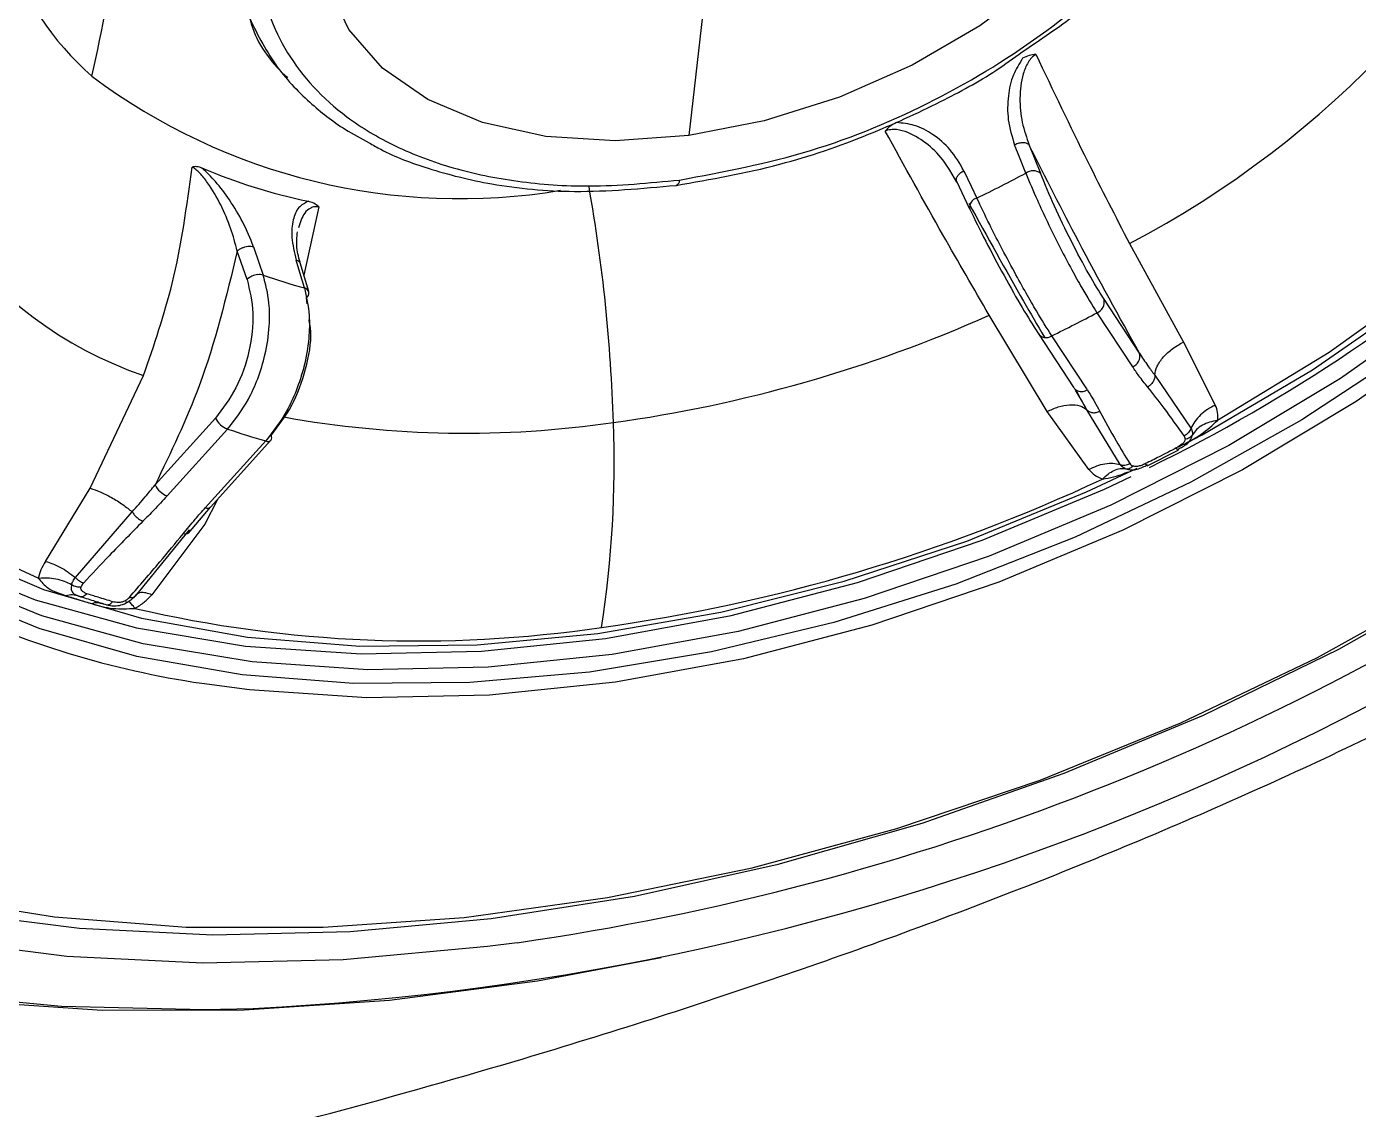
# Model space of a CAD drawing. Extents: x 939 to 1039, y 781 to 934.
# Drawn here: x 1008.019 to 1009.361, y 873.248 to 874.34 of the extents above; entities that cross this region are included whole.
import ezdxf

# ---------------------------------------------------------------- set-up
doc = ezdxf.new("R2010")
doc.units = 0
doc.header["$MEASUREMENT"] = 0
doc.layers.add('1', color=4, linetype='Continuous')

# ---------------------------------------------------------------- blocks, each defined once
blk = doc.blocks.new('Envoy')
at = {"layer": '1', "color": 3, "linetype": 'Continuous', "lineweight": 25}
for p, q in [((70.0464, 75.1765), (70.0326, 75.0557)), ((70.3757, 75.0461), (70.387, 75.0177)), ((70.3029, 75.0089), (70.2956, 75.0207)), ((70.3024, 75.0099), (70.3156, 74.9819)), ((69.6599, 74.9839), (69.6449, 74.9149)), ((70.4768, 74.9468), (70.531, 74.8475)), ((69.5876, 74.9107), (69.5777, 74.9393)), ((69.6498, 74.8984), (69.6411, 74.9273)), ((69.6481, 74.8861), (69.6474, 74.892)), ((70.4869, 74.8362), (70.4511, 74.8907)), ((70.444, 74.8771), (70.4799, 74.8226)), ((70.3937, 74.7775), (70.3354, 74.8747)), ((70.385, 74.8558), (70.4208, 74.8013)), ((70.4343, 74.7993), (70.3984, 74.8538)), ((70.531, 74.8475), (70.5632, 74.784)), ((69.4296, 74.7002), (69.4834, 74.8139)), ((70.5022, 74.8142), (70.5387, 74.7606)), ((70.4228, 74.7993), (70.4264, 74.7923)), ((69.5557, 74.7709), (69.4949, 74.7035)), ((70.4359, 74.7191), (70.3937, 74.7775)), ((70.4673, 74.7242), (70.4338, 74.7793)), ((69.5072, 74.6925), (69.568, 74.7599)), ((69.6064, 74.7479), (69.5455, 74.6805)), ((69.5508, 74.681), (69.6116, 74.7485)), ((70.4947, 74.7229), (70.5257, 74.7387)), ((69.3846, 74.6264), (69.4296, 74.7002)), ((69.5577, 74.6887), (69.5452, 74.664)), ((69.4146, 74.6103), (69.4719, 74.6764)), ((69.5285, 74.6549), (69.5507, 74.681)), ((69.5452, 74.664), (69.4917, 74.5928)), ((69.5294, 74.6583), (69.4747, 74.5914)), ((69.4139, 74.5935), (69.4144, 74.5935)), ((69.4397, 74.5845), (69.4443, 74.5833))]:
    blk.add_line(p, q, dxfattribs=at)
at = {"layer": '1', "color": 3, "linetype": 'Continuous', "lineweight": 25, "flags": 128}
for points in [[(69.2622, 74.1913), (69.4006, 74.178), (69.5445, 74.1748), (69.5938, 74.1759)], [(69.8598, 74.2421), (69.8297, 74.2381), (69.6846, 74.2248), (69.5429, 74.2215), (69.4059, 74.2282), (69.2746, 74.2448)], [(70.7559, 74.8385), (70.6505, 74.7691), (70.5387, 74.7063), (70.422, 74.651), (70.3016, 74.6036), (70.179, 74.5649), (70.0556, 74.5352), (69.9328, 74.5149), (69.8122, 74.5043), (69.695, 74.5033), (69.5828, 74.5122), (69.4767, 74.5307), (69.3781, 74.5587), (69.2881, 74.5958)], [(70.0326, 75.0557), (69.9584, 75.0504), (69.8885, 75.0549), (69.8249, 75.0689), (69.7696, 75.0921), (69.7242, 75.1237), (69.6902, 75.1628), (69.6686, 75.2081), (69.66, 75.2584), (69.6647, 75.3121), (69.6826, 75.3676), (69.713, 75.4231), (69.7552, 75.4769), (69.8077, 75.5276), (69.8691, 75.5734), (69.9374, 75.6131), (70.0106, 75.6453), (70.0864, 75.6692), (70.1625, 75.684)], [(70.1625, 75.684), (70.2367, 75.6893), (70.3066, 75.6848), (70.3702, 75.6708), (70.4255, 75.6476), (70.4709, 75.616), (70.5049, 75.5769), (70.5265, 75.5315), (70.5351, 75.4812), (70.5304, 75.4276), (70.5125, 75.3721), (70.4821, 75.3166), (70.4399, 75.2627), (70.3874, 75.2121), (70.326, 75.1663), (70.2577, 75.1266), (70.1846, 75.0944), (70.1088, 75.0705), (70.0326, 75.0557)], [(70.5344, 74.7459), (70.55, 74.7542), (70.661, 74.8194), (70.765, 74.8913), (70.8606, 74.9691), (70.9468, 75.0516), (71.0224, 75.138), (71.0865, 75.227), (71.1382, 75.3176), (71.1769, 75.4086), (71.2022, 75.4989)], [(71.179, 75.4482), (71.1458, 75.3549), (71.0984, 75.2616), (71.0375, 75.1694), (70.9639, 75.0796), (70.8787, 74.9935), (70.783, 74.9123), (70.6781, 74.8369), (70.5655, 74.7685)], [(69.2904, 74.2729), (69.4188, 74.2566), (69.553, 74.2501), (69.6916, 74.2533), (69.8337, 74.2664), (69.9779, 74.2891), (70.1229, 74.3213), (70.2677, 74.3627), (70.4109, 74.4129), (70.5513, 74.4716), (70.6878, 74.5381), (70.8191, 74.6121)], [(69.3772, 74.6096), (69.287, 74.6509), (69.208, 74.7016), (69.1412, 74.7611), (69.0875, 74.8287), (69.0476, 74.9032), (69.0222, 74.9839), (69.0116, 75.0695), (69.0158, 75.1589)], [(70.3723, 75.0179), (70.3659, 75.0338), (70.361, 75.0463)], [(70.3099, 75.0202), (70.3172, 75.0048), (70.3229, 74.9927)], [(70.8913, 74.9654), (70.7946, 74.8852), (70.6893, 74.8109), (70.5767, 74.7433), (70.4581, 74.6833), (70.3352, 74.6317), (70.2094, 74.589), (70.0823, 74.5559), (69.9555, 74.5327), (69.8306, 74.5197), (69.7092, 74.5172), (69.5929, 74.5251), (69.4829, 74.5433), (69.3809, 74.5716), (69.2879, 74.6097)], [(70.9106, 74.9448), (70.8123, 74.8633), (70.7052, 74.7877), (70.5906, 74.7189), (70.47, 74.6579), (70.345, 74.6054), (70.217, 74.562), (70.0878, 74.5283), (69.9588, 74.5047), (69.8318, 74.4915), (69.7084, 74.4889), (69.59, 74.4969), (69.542, 74.5035)], [(69.5941, 74.9437), (69.5996, 74.9277), (69.6039, 74.9151)], [(69.6454, 74.9021), (69.6407, 74.9178), (69.637, 74.9302)], [(69.0752, 74.3435), (69.1479, 74.3187), (69.267, 74.2884), (69.3935, 74.2681), (69.5264, 74.2578), (69.6644, 74.2576), (69.8062, 74.2676), (69.9507, 74.2877), (70.0965, 74.3176), (70.2423, 74.3572), (70.3867, 74.406), (70.5285, 74.4636), (70.6663, 74.5295), (70.7989, 74.6031), (70.9252, 74.6837), (71.0439, 74.7706), (71.1541, 74.863)], [(69.1056, 74.7818), (69.145, 74.7396), (69.2133, 74.6838), (69.2928, 74.6364), (69.3825, 74.598), (69.4813, 74.5691), (69.588, 74.5501), (69.7011, 74.5411), (69.8193, 74.5423), (69.9411, 74.5537), (70.065, 74.5752), (70.1894, 74.6064), (70.3127, 74.647), (70.4334, 74.6965), (70.4846, 74.7205)], [(69.2812, 74.6257), (69.3741, 74.5877), (69.4762, 74.5594), (69.5861, 74.5411), (69.7025, 74.5333), (69.8239, 74.5358), (69.9487, 74.5488), (70.0755, 74.572), (70.2026, 74.6051), (70.3284, 74.6478), (70.4514, 74.6994), (70.4784, 74.7122)], [(68.5651, 74.4909), (68.6309, 74.4326), (68.7201, 74.3695), (68.8195, 74.3145), (68.9285, 74.2681), (69.0461, 74.2307), (69.1715, 74.2024), (69.3037, 74.1835), (69.4417, 74.1741), (69.5846, 74.1744), (69.7311, 74.1843), (69.8801, 74.2037), (70.0049, 74.227)]]:
    blk.add_lwpolyline(points, dxfattribs=at)
at = {"layer": '1', "color": 3, "linetype": 'Continuous', "lineweight": 25}
for centre, radius, start, end in [((70.0075, 75.8383), 1.0075, 297.7653, 336.0592), ((67.5126, 75.55), 1.9672, 347.2386, 351.5274), ((69.6334, 75.345), 0.3058, 198.8204, 228.6193), ((69.6143, 75.1964), 0.4043, 180.2696, 251.1086), ((69.8018, 75.6102), 0.6181, 233.1634, 279.4777), ((69.7666, 75.552), 0.5746, 246.9987, 258.1975), ((70.0178, 75.0107), 0.00559, 292.2201, 2.2365), ((69.8044, 76.0706), 1.1961, 295.6894, 298.3453), ((70.3795, 75.0077), 0.0125, 53.1486, 125.32), ((68.3036, 74.7156), 1.6539, 1.7626, 10.0406), ((70.3251, 74.9835), 0.00944, 103.7626, 192.8229), ((69.7329, 76.2779), 1.7341, 296.144, 311.6131), ((69.6004, 74.8965), 0.0192, 96.3084, 131.8404), ((69.6001, 74.9022), 0.0134, 73.5546, 97.8214), ((69.7985, 75.4632), 0.5816, 250.4505, 254.741), ((69.6444, 74.8967), 0.00553, 302.7598, 78.9915), ((70.4396, 74.888), 0.0118, 292.187, 13.1957), ((69.7926, 76.0982), 1.384, 295.9577, 298.0786), ((69.7648, 76.1547), 1.4015, 277.8707, 294.0265), ((69.4602, 76.8891), 2.7165, 272.8199, 311.4168), ((70.3928, 74.862), 0.00991, 212.3741, 304.154), ((70.4754, 74.8335), 0.0118, 292.1828, 13.1999), ((70.4268, 74.8052), 0.00714, 213.3202, 235.8623), ((70.4285, 74.8091), 0.0114, 239.7816, 300.4061), ((69.5756, 74.7808), 0.0222, 206.3084, 249.9706), ((69.8078, 75.7919), 1.0362, 259.8159, 278.2622), ((69.7876, 75.3931), 0.6702, 250.8773, 254.3178), ((68.8834, 74.7247), 1.0741, 351.178, 2.231), ((69.6086, 74.7512), 0.0039, 236.5889, 34.7402), ((69.5147, 74.7133), 0.0221, 206.2872, 249.9797), ((69.7033, 76.3021), 1.7588, 277.8921, 295.1074), ((69.5477, 74.6848), 0.00485, 243.257, 308.6724), ((69.4887, 76.8206), 2.6051, 278.1899, 304.6381), ((69.6811, 75.434), 0.9408, 244.7577, 261.4991), ((69.76, 75.8051), 1.2588, 256.8977, 278.4432)]:
    blk.add_arc(centre, radius, start, end, dxfattribs=at)
for points, knots in [([(66.6262, 72.5309), (66.5701, 72.5463), (66.4564, 72.5774), (66.2948, 72.6384), (66.1568, 72.7091), (66.0452, 72.7879), (65.9583, 72.8705), (65.8866, 72.9643), (65.8247, 73.0779), (65.778, 73.2093), (65.7501, 73.3556), (65.742, 73.527), (65.7614, 73.7221), (65.8186, 73.977), (65.9155, 74.2613), (66.0537, 74.5718), (66.2158, 74.87), (66.402, 75.1595), (66.6303, 75.4666), (66.9073, 75.7913), (67.2353, 76.1311), (67.5869, 76.4602), (67.9971, 76.8118), (68.468, 77.1783), (69.0021, 77.5554), (69.375, 77.7851), (69.5608, 77.8995)], [0, 0, 0, 0, 0.02357, 0.047789, 0.072028, 0.090078, 0.108114, 0.126248, 0.144467, 0.168683, 0.192459, 0.216157, 0.251224, 0.285538, 0.338319, 0.389177, 0.43865, 0.486759, 0.53426, 0.593843, 0.653233, 0.712358, 0.770924, 0.848487, 0.924526, 1, 1, 1, 1]), ([(69.9601, 77.542), (69.8316, 77.4667), (69.5764, 77.317), (69.2069, 77.0811), (68.8526, 76.8375), (68.5182, 76.5847), (68.2071, 76.3229), (67.9231, 76.0526), (67.6684, 75.7745), (67.4703, 75.5229), (67.3203, 75.3021), (67.2094, 75.1146), (67.1186, 74.9312), (67.0509, 74.7549), (67.0096, 74.5908), (66.9971, 74.4529), (67.0064, 74.3411), (67.029, 74.2519), (67.0654, 74.1722), (67.1149, 74.1017), (67.1778, 74.0392), (67.2549, 73.9844), (67.3461, 73.937), (67.4168, 73.9132), (67.4526, 73.9011)], [0, 0, 0, 0, 0.0737809, 0.1466511, 0.2189728, 0.290532, 0.3608597, 0.430598, 0.4996915, 0.5681536, 0.6128773, 0.6569488, 0.7003361, 0.7414252, 0.7805101, 0.8164254, 0.8413012, 0.864959, 0.8872936, 0.9092255, 0.9308554, 0.9529459, 0.9761198, 1, 1, 1, 1]), ([(68.295, 73.8382), (68.4206, 73.8483), (68.675, 73.8687), (69.0658, 73.9308), (69.4618, 74.0134), (69.8126, 74.1067), (70.1143, 74.2025), (70.3653, 74.2938), (70.6065, 74.3947), (70.8361, 74.5057), (71.0512, 74.6273), (71.2506, 74.7603), (71.4334, 74.9057), (71.5995, 75.0641), (71.7483, 75.2349), (71.8796, 75.4151), (71.995, 75.6026), (72.1145, 75.8307), (72.2298, 76.0988), (72.3339, 76.4045), (72.4171, 76.7127), (72.4562, 76.9175), (72.4759, 77.0208)], [0, 0, 0, 0, 0.06198, 0.125532, 0.189055, 0.252676, 0.29439, 0.335211, 0.375472, 0.414342, 0.452378, 0.489894, 0.527105, 0.565155, 0.604746, 0.645248, 0.686453, 0.729091, 0.795518, 0.862719, 0.930803, 1, 1, 1, 1]), ([(67.574, 72.3435), (67.6998, 72.3352), (67.9455, 72.319), (68.3107, 72.3446), (68.6665, 72.3954), (69.0173, 72.4698), (69.3643, 72.5625), (69.7099, 72.6715), (70.0561, 72.7971), (70.4023, 72.9416), (70.7472, 73.1106), (71.0863, 73.308), (71.417, 73.5334), (71.7343, 73.7806), (72.0321, 74.0431), (72.3026, 74.3158), (72.5408, 74.5923), (72.7455, 74.8654), (72.9193, 75.1309), (73.0917, 75.4312), (73.2547, 75.7676), (73.4, 76.1406), (73.5145, 76.509), (73.567, 76.7537), (73.5933, 76.876)], [0, 0, 0, 0, 0.0434658, 0.0849386, 0.1261392, 0.167159, 0.2077345, 0.2483827, 0.2895204, 0.3310139, 0.3727553, 0.415606, 0.4589695, 0.5032208, 0.5480461, 0.5926057, 0.6370161, 0.6807059, 0.7224007, 0.7629431, 0.8234331, 0.8827806, 0.9414274, 1, 1, 1, 1]), ([(70.0234, 75.0109), (70.0675, 75.0192), (70.1548, 75.0355), (70.2826, 75.0891), (70.3966, 75.1592), (70.4908, 75.2437), (70.5589, 75.3364), (70.5964, 75.4313), (70.6008, 75.5222), (70.5719, 75.6029), (70.5195, 75.6596), (70.4591, 75.6958), (70.401, 75.7178), (70.3352, 75.7313), (70.2588, 75.737), (70.2024, 75.7316), (70.1717, 75.7287)], [0, 0, 0, 0, 0.084323, 0.166563, 0.248778, 0.330961, 0.413113, 0.495267, 0.577423, 0.659581, 0.741761, 0.791173, 0.840599, 0.890045, 0.940333, 1, 1, 1, 1]), ([(70.1717, 75.7287), (70.1275, 75.7204), (70.0403, 75.7041), (69.9125, 75.6505), (69.7985, 75.5804), (69.7043, 75.4959), (69.6362, 75.4032), (69.5987, 75.3083), (69.5943, 75.2174), (69.6232, 75.1367), (69.6756, 75.08), (69.736, 75.0438), (69.7941, 75.0218), (69.8599, 75.0083), (69.9363, 75.0026), (69.9927, 75.008), (70.0234, 75.0109)], [0, 0, 0, 0, 0.084322, 0.166561, 0.248778, 0.33096, 0.413114, 0.495267, 0.577424, 0.659581, 0.741762, 0.791174, 0.840598, 0.890045, 0.940334, 1, 1, 1, 1]), ([(70.3687, 75.1401), (70.3872, 75.1525), (70.4335, 75.1837), (70.4954, 75.2432), (70.5533, 75.3156), (70.5856, 75.3804), (70.6004, 75.4209), (70.6028, 75.4355), (70.6029, 75.4366)], [0, 0, 0, 0, 0.15206, 0.381184, 0.617579, 0.861742, 0.990173, 1, 1, 1, 1]), ([(69.5887, 75.177), (69.5971, 75.1598), (69.6128, 75.1276), (69.6482, 75.0901), (69.6807, 75.0645), (69.7025, 75.0528), (69.7106, 75.0485)], [0, 0, 0, 0, 0.325475, 0.610543, 0.855177, 1, 1, 1, 1]), ([(69.5903, 75.1738), (69.5904, 75.1733), (69.5956, 75.1523), (69.6091, 75.132), (69.6268, 75.1155), (69.6284, 75.114)], [0, 0, 0, 0, 0.0217953, 0.9140884, 1, 1, 1, 1]), ([(70.0199, 75.0055), (70.0548, 75.0116), (70.1198, 75.0229), (70.2099, 75.0538), (70.2822, 75.0871), (70.3345, 75.1152), (70.36, 75.1337), (70.3687, 75.1401)], [0, 0, 0, 0, 0.28709, 0.534856, 0.743298, 0.912392, 1, 1, 1, 1]), ([(70.3691, 75.1336), (70.3657, 75.1282), (70.3582, 75.1161), (70.3539, 75.0945), (70.3535, 75.0703), (70.3584, 75.0546), (70.361, 75.0463)], [0, 0, 0, 0, 0.19252, 0.423604, 0.694671, 1, 1, 1, 1]), ([(70.3824, 75.1377), (70.3809, 75.1365), (70.3779, 75.1342), (70.3732, 75.1276), (70.3676, 75.1139), (70.3656, 75.0932), (70.3678, 75.0687), (70.3731, 75.0536), (70.3757, 75.0461)], [0, 0, 0, 0, 0.055236, 0.112041, 0.232227, 0.484699, 0.742737, 1, 1, 1, 1]), ([(70.3824, 75.1377), (70.3801, 75.1374), (70.3754, 75.1369), (70.3713, 75.1347), (70.3691, 75.1336)], [0, 0, 0, 0, 0.492905, 1, 1, 1, 1]), ([(70.3824, 75.1377), (70.3997, 75.1013), (70.431, 75.0355), (70.4626, 74.9742), (70.4768, 74.9468)], [0, 0, 0, 0, 0.552498, 1, 1, 1, 1]), ([(70.2419, 75.0688), (70.2398, 75.0677), (70.2355, 75.0655), (70.2322, 75.062), (70.2306, 75.0603)], [0, 0, 0, 0, 0.507021, 1, 1, 1, 1]), ([(70.3099, 75.0202), (70.3056, 75.0277), (70.2975, 75.0417), (70.2799, 75.0567), (70.2617, 75.0669), (70.2481, 75.0682), (70.2419, 75.0688)], [0, 0, 0, 0, 0.305293, 0.576388, 0.807454, 1, 1, 1, 1]), ([(70.2956, 75.0207), (70.2939, 75.0235), (70.2882, 75.0332), (70.2744, 75.0466), (70.2578, 75.0579), (70.2441, 75.0618), (70.2362, 75.0619), (70.2325, 75.0608), (70.2306, 75.0603)], [0, 0, 0, 0, 0.125595, 0.429381, 0.726598, 0.868108, 0.934969, 1, 1, 1, 1]), ([(70.3354, 74.8747), (70.3199, 74.9014), (70.2851, 74.9611), (70.25, 75.025), (70.2306, 75.0603)], [0, 0, 0, 0, 0.4475106, 1, 1, 1, 1]), ([(69.7106, 75.0485), (69.7144, 75.0462), (69.7324, 75.0358), (69.7728, 75.0207), (69.8371, 75.0047), (69.9207, 74.9965), (69.9853, 75.0024), (70.0199, 75.0055)], [0, 0, 0, 0, 0.04938, 0.229367, 0.447897, 0.704822, 1, 1, 1, 1]), ([(70.3757, 75.0461), (70.3754, 75.0464), (70.3748, 75.0471), (70.3734, 75.0478), (70.3717, 75.0483), (70.3698, 75.0485), (70.3676, 75.0484), (70.3654, 75.048), (70.3631, 75.0473), (70.3617, 75.0466), (70.361, 75.0463)], [0, 0, 0, 0, 0.1250171, 0.249983, 0.3750449, 0.4999455, 0.6249496, 0.7499479, 0.8749898, 1, 1, 1, 1]), ([(70.4869, 74.8362), (70.4665, 74.873), (70.43, 74.9386), (70.3923, 75.0132), (70.3757, 75.0461)], [0, 0, 0, 0, 0.559795, 1, 1, 1, 1]), ([(69.4834, 74.8139), (69.4939, 74.8447), (69.5174, 74.9133), (69.5269, 74.9846), (69.5322, 75.024)], [0, 0, 0, 0, 0.44751, 1, 1, 1, 1]), ([(69.5421, 75.023), (69.5404, 75.0236), (69.5371, 75.0248), (69.5338, 75.0242), (69.5322, 75.024)], [0, 0, 0, 0, 0.507022, 1, 1, 1, 1]), ([(69.5777, 74.9393), (69.5757, 74.947), (69.5717, 74.9622), (69.5616, 74.9856), (69.5508, 75.0047), (69.5416, 75.0164), (69.5361, 75.0216), (69.5335, 75.0232), (69.5322, 75.024)], [0, 0, 0, 0, 0.257267, 0.515317, 0.767789, 0.887982, 0.944766, 1, 1, 1, 1]), ([(69.5941, 74.9437), (69.5908, 74.9519), (69.5846, 74.9674), (69.571, 74.9898), (69.557, 75.0089), (69.5467, 75.0186), (69.5421, 75.023)], [0, 0, 0, 0, 0.305299, 0.576384, 0.807471, 1, 1, 1, 1]), ([(70.3029, 75.0089), (70.3027, 75.0093), (70.3023, 75.0101), (70.3022, 75.0115), (70.3025, 75.013), (70.3033, 75.0146), (70.3045, 75.0162), (70.306, 75.0177), (70.3078, 75.0191), (70.3092, 75.0198), (70.3099, 75.0202)], [0, 0, 0, 0, 0.125054, 0.250036, 0.374998, 0.50005, 0.625056, 0.750064, 0.874957, 1, 1, 1, 1]), ([(70.3723, 75.0179), (70.376, 75.0089), (70.3824, 74.9934), (70.3946, 74.9672), (70.4065, 74.9431), (70.4183, 74.9207), (70.4312, 74.8974), (70.4391, 74.8849), (70.444, 74.8771)], [0, 0, 0, 0, 0.189185, 0.329346, 0.499668, 0.644708, 0.776578, 1, 1, 1, 1]), ([(70.4511, 74.8907), (70.4461, 74.8987), (70.4361, 74.9148), (70.4181, 74.9488), (70.4005, 74.9852), (70.3915, 75.0069), (70.387, 75.0177)], [0, 0, 0, 0, 0.249646, 0.500125, 0.750526, 1, 1, 1, 1]), ([(69.6491, 74.9895), (69.6457, 74.9876), (69.6382, 74.9835), (69.6333, 74.9703), (69.6318, 74.9527), (69.6352, 74.938), (69.637, 74.9302)], [0, 0, 0, 0, 0.192529, 0.423613, 0.694683, 1, 1, 1, 1]), ([(69.6599, 74.9839), (69.6584, 74.984), (69.6553, 74.9842), (69.6502, 74.9823), (69.6435, 74.9762), (69.6411, 74.9681), (69.6395, 74.9628)], [0, 0, 0, 0, 0.119699, 0.242736, 0.503191, 1, 1, 1, 1]), ([(69.6599, 74.9839), (69.6582, 74.9852), (69.6548, 74.9879), (69.651, 74.9889), (69.6491, 74.9895)], [0, 0, 0, 0, 0.4929203, 1, 1, 1, 1]), ([(70.3148, 74.9876), (70.3335, 74.9537), (70.3596, 74.9061), (70.3841, 74.8644), (70.3911, 74.8525)], [0, 0, 0, 0, 0.713554, 1, 1, 1, 1]), ([(70.3984, 74.8538), (70.3935, 74.8617), (70.3856, 74.8741), (70.3724, 74.8972), (70.3601, 74.9193), (70.3475, 74.943), (70.3343, 74.9688), (70.3271, 74.984), (70.3229, 74.9927)], [0, 0, 0, 0, 0.223169, 0.354787, 0.499496, 0.670245, 0.8107, 1, 1, 1, 1]), ([(70.3159, 74.9814), (70.321, 74.9709), (70.3313, 74.9499), (70.3503, 74.9142), (70.3693, 74.8807), (70.3794, 74.8647), (70.3845, 74.8567)], [0, 0, 0, 0, 0.2497, 0.500187, 0.750584, 1, 1, 1, 1]), ([(69.6416, 74.9258), (69.64, 74.9315), (69.6369, 74.9428), (69.6379, 74.9534), (69.6384, 74.9586)], [0, 0, 0, 0, 0.504398, 1, 1, 1, 1]), ([(69.5777, 74.9393), (69.5784, 74.9399), (69.5798, 74.9411), (69.5825, 74.9425), (69.5855, 74.9436), (69.5874, 74.944), (69.5884, 74.9441)], [0, 0, 0, 0, 0.250005, 0.500051, 0.750047, 1, 1, 1, 1]), ([(69.5884, 74.9441), (69.5895, 74.9442), (69.5916, 74.9443), (69.5932, 74.9439), (69.5941, 74.9437)], [0, 0, 0, 0, 0.5000648, 1, 1, 1, 1]), ([(69.5777, 74.9393), (69.5667, 74.8933), (69.5468, 74.811), (69.5108, 74.7364), (69.4949, 74.7035)], [0, 0, 0, 0, 0.559799, 1, 1, 1, 1]), ([(69.6414, 74.9265), (69.6413, 74.9268), (69.641, 74.9276), (69.6401, 74.9286), (69.6388, 74.9296), (69.6376, 74.93), (69.637, 74.9302)], [0, 0, 0, 0, 0.1898046, 0.4599215, 0.7298853, 1, 1, 1, 1]), ([(69.5876, 74.9107), (69.5902, 74.8997), (69.5955, 74.8775), (69.5909, 74.8381), (69.5778, 74.8), (69.5631, 74.7806), (69.5557, 74.7709)], [0, 0, 0, 0, 0.249694, 0.500179, 0.750573, 1, 1, 1, 1]), ([(69.568, 74.7599), (69.5754, 74.7694), (69.5872, 74.7845), (69.599, 74.811), (69.6067, 74.8361), (69.6105, 74.8622), (69.6104, 74.8901), (69.6063, 74.906), (69.6039, 74.9151)], [0, 0, 0, 0, 0.223171, 0.354786, 0.499484, 0.670251, 0.810708, 1, 1, 1, 1]), ([(69.6454, 74.9021), (69.6474, 74.8931), (69.6509, 74.8774), (69.6502, 74.8499), (69.6459, 74.8239), (69.6377, 74.799), (69.6256, 74.7725), (69.6138, 74.7574), (69.6064, 74.7479)], [0, 0, 0, 0, 0.189172, 0.329345, 0.499673, 0.644706, 0.776574, 1, 1, 1, 1]), ([(69.6118, 74.7534), (69.6192, 74.763), (69.6341, 74.7824), (69.6476, 74.8202), (69.6533, 74.8511), (69.6508, 74.866), (69.6502, 74.8698)], [0, 0, 0, 0, 0.2988233, 0.5986558, 0.8984194, 1, 1, 1, 1]), ([(70.4869, 74.8362), (70.4896, 74.832), (70.4945, 74.8245), (70.4998, 74.8173), (70.5022, 74.8142)], [0, 0, 0, 0, 0.558503, 1, 1, 1, 1]), ([(70.5022, 74.8142), (70.5027, 74.8171), (70.5039, 74.8231), (70.5106, 74.8327), (70.5199, 74.8413), (70.5274, 74.8455), (70.531, 74.8475)], [0, 0, 0, 0, 0.250696, 0.510521, 0.764609, 1, 1, 1, 1]), ([(70.495, 74.8023), (70.492, 74.806), (70.4867, 74.8126), (70.482, 74.8196), (70.4799, 74.8226)], [0, 0, 0, 0, 0.5600226, 1, 1, 1, 1]), ([(70.5022, 74.8142), (70.5022, 74.8131), (70.5021, 74.8109), (70.5006, 74.8075), (70.4982, 74.8044), (70.496, 74.803), (70.495, 74.8023)], [0, 0, 0, 0, 0.24314, 0.49999, 0.75691, 1, 1, 1, 1]), ([(70.4338, 74.7793), (70.4314, 74.7836), (70.4277, 74.7903), (70.4236, 74.7969), (70.4222, 74.7992)], [0, 0, 0, 0, 0.6476296, 1, 1, 1, 1]), ([(70.4343, 74.7993), (70.4367, 74.7954), (70.4412, 74.7883), (70.4451, 74.7809), (70.4468, 74.7777)], [0, 0, 0, 0, 0.559964, 1, 1, 1, 1]), ([(70.5319, 74.753), (70.5253, 74.7623), (70.5134, 74.779), (70.5006, 74.7952), (70.495, 74.8023)], [0, 0, 0, 0, 0.559987, 1, 1, 1, 1]), ([(70.3937, 74.7775), (70.3974, 74.7792), (70.4051, 74.7828), (70.4168, 74.7848), (70.4272, 74.784), (70.4316, 74.7808), (70.4338, 74.7793)], [0, 0, 0, 0, 0.23539, 0.489467, 0.749306, 1, 1, 1, 1]), ([(70.5632, 74.784), (70.5605, 74.7827), (70.5552, 74.7799), (70.5482, 74.7742), (70.5424, 74.7677), (70.5399, 74.763), (70.5387, 74.7606)], [0, 0, 0, 0, 0.243514, 0.495785, 0.750212, 1, 1, 1, 1]), ([(70.5655, 74.7685), (70.5657, 74.7713), (70.5662, 74.7767), (70.5642, 74.7816), (70.5632, 74.784)], [0, 0, 0, 0, 0.504246, 1, 1, 1, 1]), ([(70.4338, 74.7793), (70.4345, 74.7786), (70.4361, 74.7772), (70.4394, 74.7763), (70.4432, 74.7763), (70.4456, 74.7773), (70.4468, 74.7777)], [0, 0, 0, 0, 0.243092, 0.499926, 0.756812, 1, 1, 1, 1]), ([(70.4468, 74.7777), (70.4522, 74.7677), (70.4618, 74.7499), (70.4724, 74.7326), (70.477, 74.725)], [0, 0, 0, 0, 0.559979, 1, 1, 1, 1]), ([(70.5265, 74.742), (70.5344, 74.746), (70.5493, 74.7536), (70.5603, 74.7638), (70.5655, 74.7685)], [0, 0, 0, 0, 0.529733, 1, 1, 1, 1]), ([(70.5387, 74.7606), (70.5384, 74.7599), (70.5378, 74.7583), (70.5362, 74.7562), (70.5342, 74.7543), (70.5327, 74.7534), (70.5319, 74.753)], [0, 0, 0, 0, 0.246685, 0.500001, 0.753208, 1, 1, 1, 1]), ([(70.5387, 74.7606), (70.5392, 74.7596), (70.5402, 74.7576), (70.5401, 74.7553), (70.5401, 74.7542)], [0, 0, 0, 0, 0.502971, 1, 1, 1, 1]), ([(70.5655, 74.7685), (70.5627, 74.768), (70.5572, 74.767), (70.5501, 74.7638), (70.544, 74.7595), (70.5414, 74.7559), (70.5401, 74.7542)], [0, 0, 0, 0, 0.243965, 0.496128, 0.750325, 1, 1, 1, 1]), ([(70.5328, 74.7495), (70.5325, 74.7487), (70.532, 74.747), (70.529, 74.7437), (70.5259, 74.7419), (70.5239, 74.7408)], [0, 0, 0, 0, 0.243319, 0.515821, 1, 1, 1, 1]), ([(70.5258, 74.7396), (70.5273, 74.7404), (70.5306, 74.7421), (70.5351, 74.7451), (70.5389, 74.7492), (70.5397, 74.7524), (70.5401, 74.7542)], [0, 0, 0, 0, 0.210768, 0.445655, 0.703435, 1, 1, 1, 1]), ([(70.5328, 74.7495), (70.5328, 74.7502), (70.5328, 74.7515), (70.5322, 74.7525), (70.5319, 74.753)], [0, 0, 0, 0, 0.562716, 1, 1, 1, 1]), ([(70.5401, 74.7542), (70.5397, 74.7536), (70.539, 74.7525), (70.5372, 74.7511), (70.5352, 74.7501), (70.5336, 74.7497), (70.5328, 74.7495)], [0, 0, 0, 0, 0.247131, 0.500084, 0.753081, 1, 1, 1, 1]), ([(70.5239, 74.7408), (70.5182, 74.7378), (70.5079, 74.7325), (70.4975, 74.7273), (70.493, 74.725)], [0, 0, 0, 0, 0.559965, 1, 1, 1, 1]), ([(70.5258, 74.7396), (70.5258, 74.7393), (70.5259, 74.7387), (70.5256, 74.7387), (70.5249, 74.7393), (70.5243, 74.7403), (70.5239, 74.7408)], [0, 0, 0, 0, 0.245638, 0.500012, 0.75435, 1, 1, 1, 1]), ([(70.4359, 74.7191), (70.4385, 74.7204), (70.4438, 74.7231), (70.4521, 74.7252), (70.4602, 74.7258), (70.4649, 74.7247), (70.4673, 74.7242)], [0, 0, 0, 0, 0.24352, 0.49582, 0.750266, 1, 1, 1, 1]), ([(70.4359, 74.7191), (70.4377, 74.7171), (70.4413, 74.713), (70.4468, 74.7107), (70.4496, 74.7095)], [0, 0, 0, 0, 0.495794, 1, 1, 1, 1]), ([(70.4496, 74.7095), (70.4514, 74.7113), (70.4552, 74.7149), (70.4612, 74.7184), (70.4673, 74.7204), (70.471, 74.72), (70.4728, 74.7199)], [0, 0, 0, 0, 0.243934, 0.496129, 0.750335, 1, 1, 1, 1]), ([(70.4496, 74.7095), (70.457, 74.7108), (70.4657, 74.7124), (70.474, 74.7164), (70.4752, 74.7169)], [0, 0, 0, 0, 0.855735, 1, 1, 1, 1]), ([(70.4673, 74.7242), (70.468, 74.7239), (70.4695, 74.7235), (70.472, 74.7235), (70.4746, 74.7239), (70.4762, 74.7246), (70.477, 74.725)], [0, 0, 0, 0, 0.246882, 0.500091, 0.753534, 1, 1, 1, 1]), ([(70.4728, 74.7199), (70.4717, 74.7204), (70.4694, 74.7215), (70.468, 74.7233), (70.4673, 74.7242)], [0, 0, 0, 0, 0.494396, 1, 1, 1, 1]), ([(70.4728, 74.7199), (70.4748, 74.7193), (70.4784, 74.7183), (70.4844, 74.7192), (70.4898, 74.7213), (70.4932, 74.723), (70.4948, 74.7238)], [0, 0, 0, 0, 0.29714, 0.554886, 0.789661, 1, 1, 1, 1]), ([(70.4728, 74.7199), (70.4734, 74.7198), (70.4746, 74.7196), (70.4764, 74.7201), (70.4783, 74.7211), (70.4794, 74.7221), (70.48, 74.7226)], [0, 0, 0, 0, 0.247038, 0.499986, 0.752967, 1, 1, 1, 1]), ([(70.477, 74.725), (70.4774, 74.7244), (70.4782, 74.7235), (70.4794, 74.7229), (70.48, 74.7226)], [0, 0, 0, 0, 0.557355, 1, 1, 1, 1]), ([(70.493, 74.725), (70.4916, 74.7244), (70.489, 74.7231), (70.4852, 74.7222), (70.4821, 74.722), (70.4807, 74.7224), (70.48, 74.7226)], [0, 0, 0, 0, 0.316171, 0.605122, 0.810861, 1, 1, 1, 1]), ([(70.4948, 74.7238), (70.4948, 74.7235), (70.4949, 74.7229), (70.4946, 74.7229), (70.494, 74.7235), (70.4933, 74.7245), (70.493, 74.725)], [0, 0, 0, 0, 0.245749, 0.500035, 0.754307, 1, 1, 1, 1]), ([(69.4719, 74.6764), (69.4763, 74.6814), (69.4842, 74.6903), (69.4916, 74.6995), (69.4949, 74.7035)], [0, 0, 0, 0, 0.561446, 1, 1, 1, 1]), ([(69.4296, 74.7002), (69.4329, 74.6991), (69.4395, 74.6968), (69.4512, 74.691), (69.4627, 74.6838), (69.4689, 74.6788), (69.4719, 74.6764)], [0, 0, 0, 0, 0.235397, 0.489479, 0.749284, 1, 1, 1, 1]), ([(69.5072, 74.6925), (69.5027, 74.6877), (69.4947, 74.6791), (69.4863, 74.6706), (69.4826, 74.6669)], [0, 0, 0, 0, 0.559997, 1, 1, 1, 1]), ([(69.4719, 74.6764), (69.4726, 74.6754), (69.4739, 74.6734), (69.4767, 74.6706), (69.4798, 74.6682), (69.4817, 74.6673), (69.4826, 74.6669)], [0, 0, 0, 0, 0.243065, 0.499957, 0.756906, 1, 1, 1, 1]), ([(69.5231, 74.6542), (69.5272, 74.6591), (69.5344, 74.668), (69.5421, 74.6767), (69.5455, 74.6805)], [0, 0, 0, 0, 0.559971, 1, 1, 1, 1]), ([(69.4826, 74.6669), (69.4713, 74.6553), (69.4509, 74.6347), (69.4314, 74.6138), (69.4228, 74.6046)], [0, 0, 0, 0, 0.559997, 1, 1, 1, 1]), ([(69.469, 74.5902), (69.4793, 74.6021), (69.4978, 74.6233), (69.5154, 74.6447), (69.5231, 74.6542)], [0, 0, 0, 0, 0.560004, 1, 1, 1, 1]), ([(69.5294, 74.6583), (69.5295, 74.6576), (69.5295, 74.656), (69.5282, 74.6544), (69.5261, 74.6537), (69.5241, 74.654), (69.5231, 74.6542)], [0, 0, 0, 0, 0.243119, 0.500113, 0.756885, 1, 1, 1, 1]), ([(69.3846, 74.6264), (69.3829, 74.6236), (69.3793, 74.618), (69.3779, 74.6124), (69.3772, 74.6096)], [0, 0, 0, 0, 0.495823, 1, 1, 1, 1]), ([(69.3846, 74.6264), (69.387, 74.6257), (69.3918, 74.6243), (69.3996, 74.6206), (69.4074, 74.6159), (69.4122, 74.6121), (69.4146, 74.6103)], [0, 0, 0, 0, 0.243546, 0.49581, 0.750242, 1, 1, 1, 1]), ([(69.3772, 74.6096), (69.3774, 74.6096), (69.3778, 74.6097), (69.3781, 74.6097), (69.3783, 74.6097)], [0, 0, 0, 0, 0.558481, 1, 1, 1, 1]), ([(69.3772, 74.6096), (69.3802, 74.6059), (69.3867, 74.5981), (69.3986, 74.5941), (69.4049, 74.592)], [0, 0, 0, 0, 0.470044, 1, 1, 1, 1]), ([(69.3783, 74.6097), (69.381, 74.6099), (69.3864, 74.6102), (69.3949, 74.609), (69.4033, 74.6068), (69.4083, 74.6043), (69.4108, 74.6031)], [0, 0, 0, 0, 0.244892, 0.49713, 0.75082, 1, 1, 1, 1]), ([(69.4108, 74.6031), (69.4112, 74.6043), (69.412, 74.6067), (69.4137, 74.6091), (69.4146, 74.6103)], [0, 0, 0, 0, 0.497052, 1, 1, 1, 1]), ([(69.4146, 74.6103), (69.4152, 74.6096), (69.4165, 74.6084), (69.4186, 74.6067), (69.4208, 74.6054), (69.4222, 74.6049), (69.4228, 74.6046)], [0, 0, 0, 0, 0.2467443, 0.5000593, 0.75335, 1, 1, 1, 1]), ([(69.4108, 74.6031), (69.4105, 74.6014), (69.4099, 74.5982), (69.4116, 74.5948), (69.4144, 74.5928), (69.417, 74.5919), (69.4182, 74.5914)], [0, 0, 0, 0, 0.29653, 0.554181, 0.789156, 1, 1, 1, 1]), ([(69.4108, 74.6031), (69.4115, 74.6027), (69.413, 74.6019), (69.4155, 74.6011), (69.418, 74.6007), (69.4196, 74.6007), (69.4204, 74.6007)], [0, 0, 0, 0, 0.246911, 0.499978, 0.753031, 1, 1, 1, 1]), ([(69.4261, 74.5939), (69.425, 74.5944), (69.423, 74.5951), (69.421, 74.5969), (69.4201, 74.5988), (69.4203, 74.6001), (69.4204, 74.6007)], [0, 0, 0, 0, 0.31622, 0.604865, 0.810489, 1, 1, 1, 1]), ([(69.4228, 74.6046), (69.4222, 74.6039), (69.4212, 74.6026), (69.4207, 74.6013), (69.4204, 74.6007)], [0, 0, 0, 0, 0.5571546, 1, 1, 1, 1]), ([(69.4917, 74.5928), (69.4897, 74.5935), (69.4855, 74.5949), (69.4807, 74.5953), (69.4787, 74.5945), (69.4778, 74.5942)], [0, 0, 0, 0, 0.3520452, 0.7166436, 1, 1, 1, 1]), ([(69.4049, 74.592), (69.4073, 74.5926), (69.412, 74.5938), (69.4162, 74.5922), (69.4182, 74.5914)], [0, 0, 0, 0, 0.497246, 1, 1, 1, 1]), ([(69.4049, 74.592), (69.4097, 74.5905), (69.4183, 74.5877), (69.427, 74.5851), (69.4308, 74.5839)], [0, 0, 0, 0, 0.559829, 1, 1, 1, 1]), ([(69.4145, 74.5928), (69.4139, 74.5931), (69.4131, 74.5935), (69.4136, 74.5935), (69.4136, 74.5935)], [0, 0, 0, 0, 0.88963, 1, 1, 1, 1]), ([(69.4135, 74.5935), (69.4146, 74.5929), (69.4167, 74.5919), (69.4192, 74.5912), (69.4204, 74.5909)], [0, 0, 0, 0, 0.5125815, 1, 1, 1, 1]), ([(69.4182, 74.5914), (69.4188, 74.5912), (69.42, 74.5908), (69.4221, 74.5911), (69.4242, 74.5921), (69.4255, 74.5933), (69.4261, 74.5939)], [0, 0, 0, 0, 0.2458198, 0.5000486, 0.7544214, 1, 1, 1, 1]), ([(69.4182, 74.5914), (69.4231, 74.5899), (69.4318, 74.5872), (69.4405, 74.5845), (69.4443, 74.5833)], [0, 0, 0, 0, 0.559974, 1, 1, 1, 1]), ([(69.4521, 74.5858), (69.4473, 74.5873), (69.4386, 74.59), (69.4299, 74.5927), (69.4261, 74.5939)], [0, 0, 0, 0, 0.560017, 1, 1, 1, 1]), ([(69.4308, 74.5839), (69.4332, 74.5846), (69.4363, 74.5856), (69.4391, 74.5847), (69.4397, 74.5845)], [0, 0, 0, 0, 0.766784, 1, 1, 1, 1]), ([(69.4308, 74.5839), (69.4378, 74.5819), (69.4511, 74.578), (69.4671, 74.5787), (69.4746, 74.5791)], [0, 0, 0, 0, 0.531993, 1, 1, 1, 1]), ([(69.4443, 74.5833), (69.4449, 74.583), (69.4461, 74.5826), (69.4482, 74.5829), (69.4502, 74.5839), (69.4515, 74.5852), (69.4521, 74.5858)], [0, 0, 0, 0, 0.245745, 0.500006, 0.754296, 1, 1, 1, 1]), ([(69.4443, 74.5833), (69.4457, 74.5829), (69.4487, 74.582), (69.4543, 74.5815), (69.4609, 74.5822), (69.4651, 74.5843), (69.4674, 74.5854)], [0, 0, 0, 0, 0.210335, 0.445103, 0.702862, 1, 1, 1, 1]), ([(69.4648, 74.5868), (69.4638, 74.5863), (69.4615, 74.5853), (69.4569, 74.5847), (69.454, 74.5854), (69.4521, 74.5858)], [0, 0, 0, 0, 0.243088, 0.515925, 1, 1, 1, 1]), ([(69.4648, 74.5868), (69.4657, 74.5874), (69.4673, 74.5884), (69.4685, 74.5896), (69.469, 74.5902)], [0, 0, 0, 0, 0.562815, 1, 1, 1, 1]), ([(69.4674, 74.5854), (69.4673, 74.5852), (69.4672, 74.5849), (69.4666, 74.5851), (69.4658, 74.5857), (69.4652, 74.5864), (69.4648, 74.5868)], [0, 0, 0, 0, 0.246947, 0.499816, 0.75283, 1, 1, 1, 1]), ([(69.4747, 74.5914), (69.4736, 74.5903), (69.4715, 74.588), (69.4687, 74.5863), (69.4674, 74.5854)], [0, 0, 0, 0, 0.505641, 1, 1, 1, 1]), ([(69.4746, 74.5791), (69.4736, 74.5805), (69.4714, 74.5833), (69.4692, 74.5857), (69.4684, 74.586), (69.4681, 74.5861)], [0, 0, 0, 0, 0.357104, 0.726245, 1, 1, 1, 1]), ([(69.4747, 74.5914), (69.4745, 74.5911), (69.474, 74.5903), (69.4726, 74.5898), (69.471, 74.5897), (69.4697, 74.59), (69.469, 74.5902)], [0, 0, 0, 0, 0.246632, 0.499855, 0.753289, 1, 1, 1, 1]), ([(69.4746, 74.5791), (69.4779, 74.5811), (69.4843, 74.585), (69.4893, 74.5903), (69.4917, 74.5928)], [0, 0, 0, 0, 0.504179, 1, 1, 1, 1]), ([(69.4778, 74.5942), (69.4775, 74.5941), (69.4759, 74.5937), (69.4752, 74.5924), (69.4747, 74.5914)], [0, 0, 0, 0, 0.189647, 1, 1, 1, 1])]:
    blk.add_open_spline(points, degree=3, knots=knots, dxfattribs=at)

msp = doc.modelspace()

# ---------------------------------------------------------------- block references
at = {"layer": '1'}
msp.add_blockref('Envoy', (938.6538, 799.1744), dxfattribs=at)

doc.saveas('drawing.dxf')
